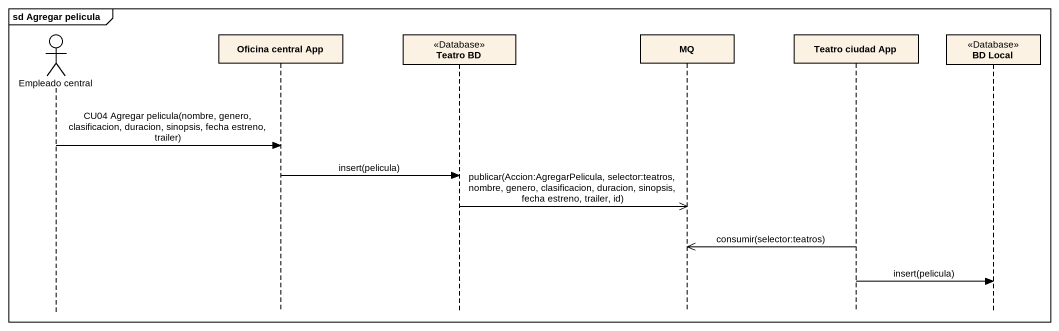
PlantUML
@startuml
mainframe sd Agregar pelicula
hide footbox
actor "Empleado central" as Empleado_central
participant "Oficina central App" as Oficina_central_App
participant "Teatro BD" as Teatro_BD <<Database>>
participant MQ
participant "Teatro ciudad App" as Teatro_ciudad_App
participant "BD Local" as BD_Local <<Database>>

Empleado_central -> Oficina_central_App : CU04 Agregar pelicula(nombre, genero, clasificacion, duracion, sinopsis, fecha estreno, trailer)
Oficina_central_App -> Teatro_BD : insert(pelicula)
Teatro_BD ->> MQ : publicar(Accion:AgregarPelicula, selector:teatros, nombre, genero, clasificacion, duracion, sinopsis, fecha estreno, trailer, id)
Teatro_ciudad_App ->> MQ : consumir(selector:teatros)
Teatro_ciudad_App -> BD_Local : insert(pelicula)
@enduml
